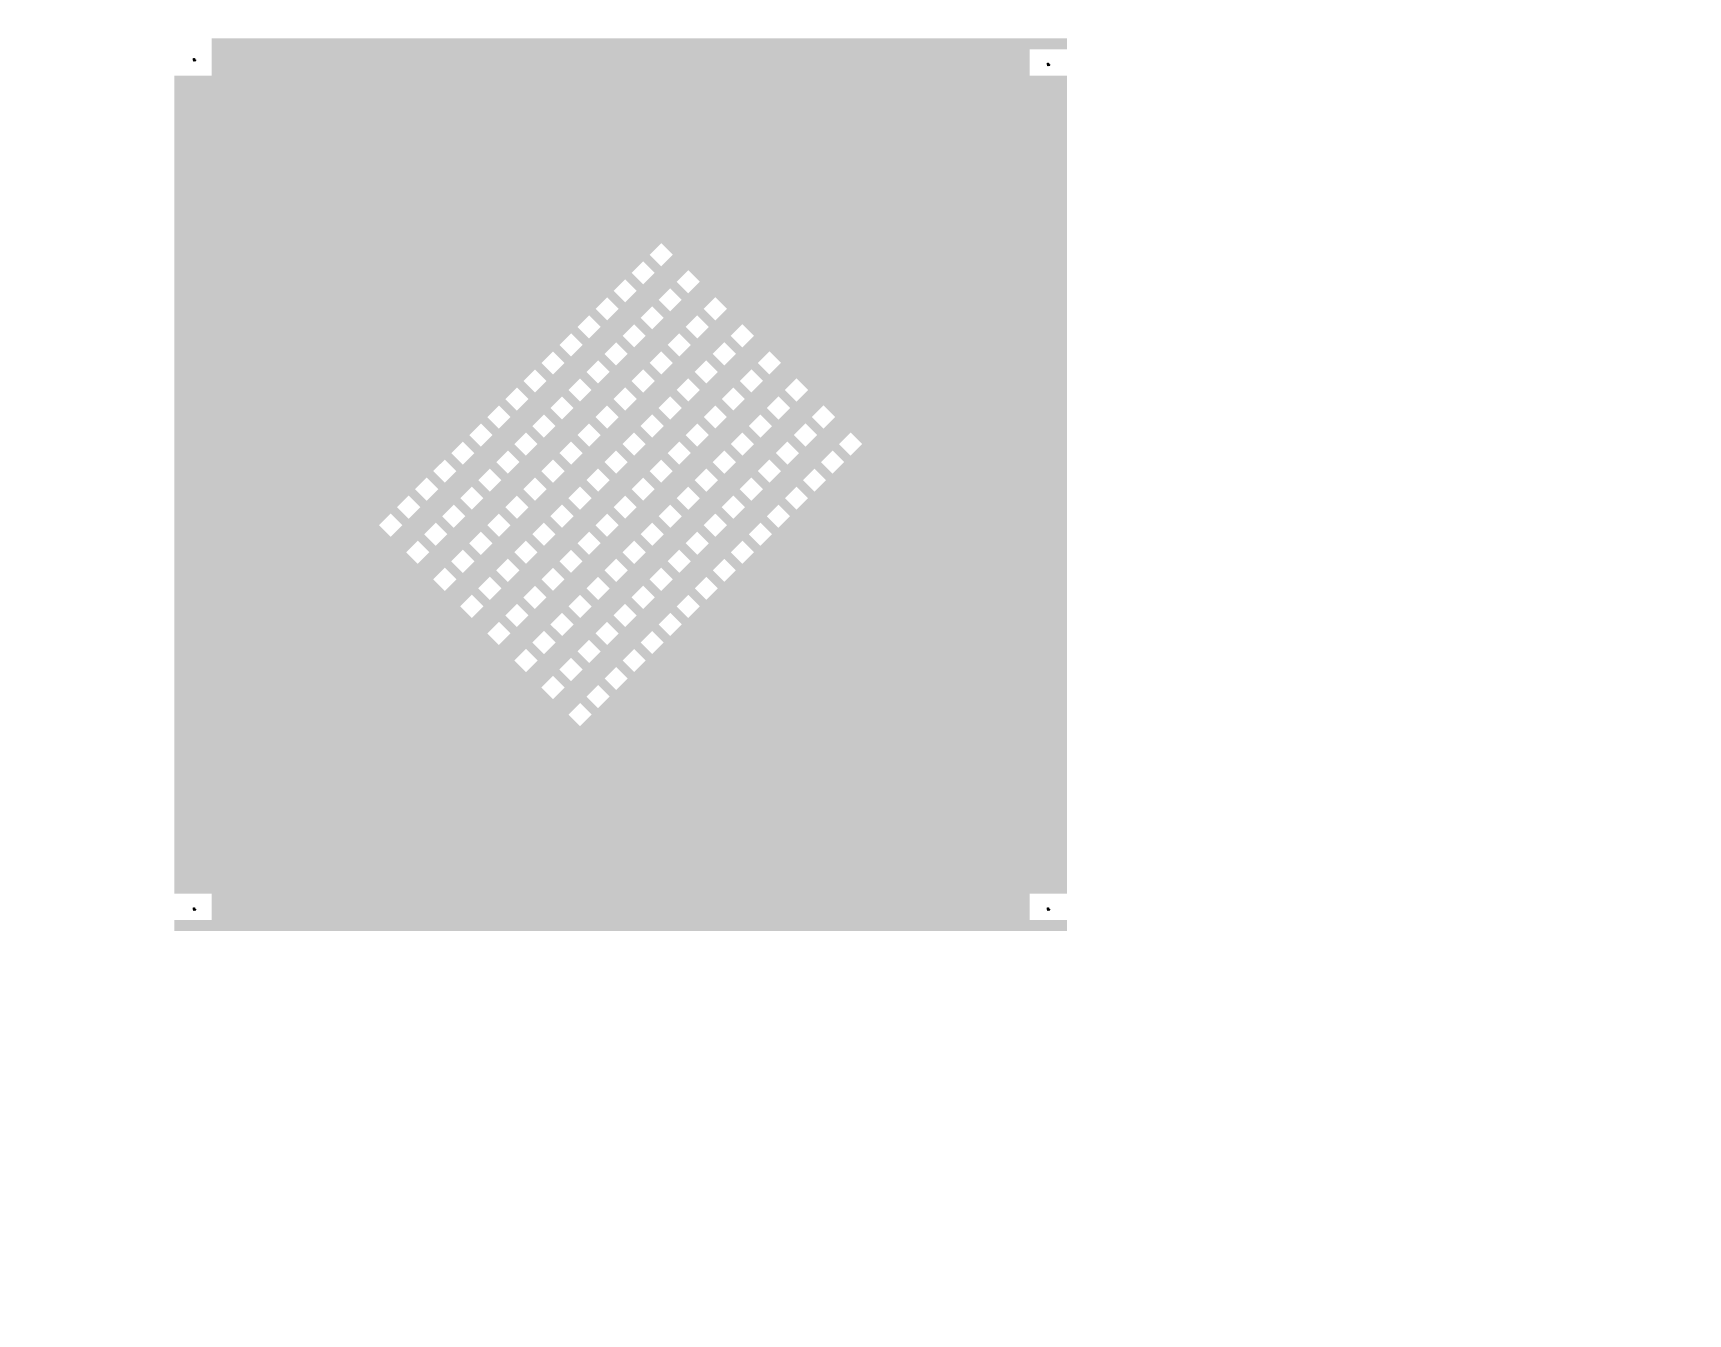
# Model space of a CAD drawing. Header units: inches. Extents: x -55000 to 163233, y -55008 to 54992.
# Drawn here: x -500 to 17667, y -27954 to -13892 of the extents above; entities that cross this region are included whole.
import ezdxf

# ---------------------------------------------------------------- set-up
doc = ezdxf.new("R2010")
doc.units = ezdxf.units.IN
doc.header["$MEASUREMENT"] = 0
doc.linetypes.add('ACAD_ISO07W100', pattern=[3, 0, -3])
doc.layers.get('0').update_dxf_attribs({"color": 20, "linetype": 'ACAD_ISO07W100'})
doc.layers.add('L10D0 Abs', color=4, linetype='Continuous')

# ---------------------------------------------------------------- blocks, each defined once
blk = doc.blocks.new('TUNE')
at = {"layer": 'L10D0 Abs'}
for points in [[(-10, 0), (-10, 12), (-14, 12), (-14, 28), (-10, 28), (-10, 16), (-6, 16), (-6, 28), (-2, 28), (-2, 12), (-6, 12), (-6, 0)], [(4, 0), (4, 6), (2, 6), (2, 14), (4, 14), (4, 8), (6, 8), (6, 14), (8, 14), (8, 6), (6, 6), (6, 0)]]:
    blk.add_lwpolyline(points, close=True, dxfattribs=at)

msp = doc.modelspace()

# ---------------------------------------------------------------- hatches: boundary and pattern name
at = {"layer": 'L10D0 Abs', "transparency": 33554483}
h = msp.add_hatch(color=256, dxfattribs=at)
h.dxf.hatch_style = 1
h.paths.add_polyline_path([(3750.89791, -19097.48737), (3623.61869, -19224.76659), (3496.33947, -19097.48737), (3623.61869, -18970.20815)], flags=16)
h.paths.add_polyline_path([(3948.88781, -18899.49747), (3821.60859, -19026.7767), (3694.32937, -18899.49747), (3821.60859, -18772.21825)], flags=16)
h.paths.add_polyline_path([(3849.89286, -19592.46212), (3722.61364, -19719.74134), (3595.33442, -19592.46212), (3722.61364, -19465.1829)], flags=16)
h.paths.add_polyline_path([(4047.88276, -19394.47222), (3920.60354, -19521.75144), (3793.32432, -19394.47222), (3920.60354, -19267.193)], flags=16)
h.paths.add_polyline_path([(4245.87266, -19196.48232), (4118.59344, -19323.76154), (3991.31422, -19196.48232), (4118.59344, -19069.2031)], flags=16)
h.paths.add_polyline_path([(4443.86256, -18998.49242), (4316.58334, -19125.77164), (4189.30411, -18998.49242), (4316.58334, -18871.2132)], flags=16)
h.paths.add_polyline_path([(4146.87771, -19889.44697), (4019.59849, -20016.72619), (3892.31927, -19889.44697), (4019.59849, -19762.16775)], flags=16)
h.paths.add_polyline_path([(4344.86761, -19691.45707), (4217.58839, -19818.73629), (4090.30917, -19691.45707), (4217.58839, -19564.17785)], flags=16)
h.paths.add_polyline_path([(4542.85751, -19493.46717), (4415.57828, -19620.74639), (4288.29906, -19493.46717), (4415.57828, -19366.18795)], flags=16)
h.paths.add_polyline_path([(4938.8373, -19097.48737), (4811.55808, -19224.76659), (4684.27886, -19097.48737), (4811.55808, -18970.20815)], flags=16)
h.paths.add_polyline_path([(4443.86256, -20186.43182), (4316.58334, -20313.71104), (4189.30411, -20186.43182), (4316.58334, -20059.1526)], flags=16)
h.paths.add_polyline_path([(4641.85245, -19988.44192), (4514.57323, -20115.72114), (4387.29401, -19988.44192), (4514.57323, -19861.1627)], flags=16)
h.paths.add_polyline_path([(4839.84235, -19790.45202), (4712.56313, -19917.73124), (4585.28391, -19790.45202), (4712.56313, -19663.1728)], flags=16)
h.paths.add_polyline_path([(5037.83225, -19592.46212), (4910.55303, -19719.74134), (4783.27381, -19592.46212), (4910.55303, -19465.1829)], flags=16)
h.paths.add_polyline_path([(5235.82215, -19394.47222), (5108.54293, -19521.75144), (4981.26371, -19394.47222), (5108.54293, -19267.193)], flags=16)
h.paths.add_polyline_path([(5433.81205, -19196.48232), (5306.53283, -19323.76154), (5179.25361, -19196.48232), (5306.53283, -19069.2031)], flags=16)
h.paths.add_polyline_path([(4740.8474, -20483.41666), (4613.56818, -20610.69589), (4486.28896, -20483.41666), (4613.56818, -20356.13744)], flags=16)
h.paths.add_polyline_path([(4938.8373, -20285.42677), (4811.55808, -20412.70599), (4684.27886, -20285.42677), (4811.55808, -20158.14755)], flags=16)
h.paths.add_polyline_path([(5136.8272, -20087.43687), (5009.54798, -20214.71609), (4882.26876, -20087.43687), (5009.54798, -19960.15765)], flags=16)
h.paths.add_polyline_path([(5334.8171, -19889.44697), (5207.53788, -20016.72619), (5080.25866, -19889.44697), (5207.53788, -19762.16775)], flags=16)
h.paths.add_polyline_path([(5532.807, -19691.45707), (5405.52778, -19818.73629), (5278.24856, -19691.45707), (5405.52778, -19564.17785)], flags=16)
h.paths.add_polyline_path([(5730.7969, -19493.46717), (5603.51768, -19620.74639), (5476.23846, -19493.46717), (5603.51768, -19366.18795)], flags=16)
h.paths.add_polyline_path([(5433.81205, -20384.42172), (5306.53283, -20511.70094), (5179.25361, -20384.42172), (5306.53283, -20257.14249)], flags=16)
h.paths.add_polyline_path([(5631.80195, -20186.43182), (5504.52273, -20313.71104), (5377.24351, -20186.43182), (5504.52273, -20059.1526)], flags=16)
h.paths.add_polyline_path([(5829.79185, -19988.44192), (5702.51263, -20115.72114), (5575.23341, -19988.44192), (5702.51263, -19861.1627)], flags=16)
h.paths.add_polyline_path([(5235.82215, -20582.41161), (5108.54293, -20709.69083), (4981.26371, -20582.41161), (5108.54293, -20455.13239)], flags=16)
h.paths.add_polyline_path([(4740.8474, -19295.47727), (4613.56818, -19422.75649), (4486.28896, -19295.47727), (4613.56818, -19168.19805)], flags=16)
h.paths.add_polyline_path([(4146.87771, -18701.50758), (4019.59849, -18828.7868), (3892.31927, -18701.50758), (4019.59849, -18574.22836)], flags=16)
h.paths.add_polyline_path([(4344.86761, -18503.51768), (4217.58839, -18630.7969), (4090.30917, -18503.51768), (4217.58839, -18376.23846)], flags=16)
h.paths.add_polyline_path([(4839.84235, -18602.51263), (4712.56313, -18729.79185), (4585.28391, -18602.51263), (4712.56313, -18475.23341)], flags=16)
h.paths.add_polyline_path([(5136.8272, -18899.49747), (5009.54798, -19026.7767), (4882.26876, -18899.49747), (5009.54798, -18772.21825)], flags=16)
h.paths.add_polyline_path([(3552.90801, -19295.47727), (3425.62879, -19422.75649), (3298.34957, -19295.47727), (3425.62879, -19168.19805)], flags=16)
h.paths.add_polyline_path([(5037.83225, -20780.40151), (4910.55303, -20907.68073), (4783.27381, -20780.40151), (4910.55303, -20653.12229)], flags=16)
h.paths.add_polyline_path([(6027.78175, -19790.45202), (5900.50253, -19917.73124), (5773.2233, -19790.45202), (5900.50253, -19663.1728)], flags=16)
h.paths.add_polyline_path([(4542.85751, -18305.52778), (4415.57828, -18432.807), (4288.29906, -18305.52778), (4415.57828, -18178.24856)], flags=16)
h.paths.add_polyline_path([(5334.8171, -21077.38636), (5207.53788, -21204.66558), (5080.25866, -21077.38636), (5207.53788, -20950.10714)], flags=16)
h.paths.add_polyline_path([(5532.807, -20879.39646), (5405.52778, -21006.67568), (5278.24856, -20879.39646), (5405.52778, -20752.11724)], flags=16)
h.paths.add_polyline_path([(5730.7969, -20681.40656), (5603.51768, -20808.68578), (5476.23846, -20681.40656), (5603.51768, -20554.12734)], flags=16)
h.paths.add_polyline_path([(5928.7868, -20483.41666), (5801.50758, -20610.69589), (5674.22836, -20483.41666), (5801.50758, -20356.13744)], flags=16)
h.paths.add_polyline_path([(6126.7767, -20285.42677), (5999.49747, -20412.70599), (5872.21825, -20285.42677), (5999.49747, -20158.14755)], flags=16)
h.paths.add_polyline_path([(6324.76659, -20087.43687), (6197.48737, -20214.71609), (6070.20815, -20087.43687), (6197.48737, -19960.15765)], flags=16)
h.paths.add_polyline_path([(5829.79185, -21176.38131), (5702.51263, -21303.66053), (5575.23341, -21176.38131), (5702.51263, -21049.10209)], flags=16)
h.paths.add_polyline_path([(6027.78175, -20978.39141), (5900.50253, -21105.67063), (5773.2233, -20978.39141), (5900.50253, -20851.11219)], flags=16)
h.paths.add_polyline_path([(6225.77164, -20780.40151), (6098.49242, -20907.68073), (5971.2132, -20780.40151), (6098.49242, -20653.12229)], flags=16)
h.paths.add_polyline_path([(6423.76154, -20582.41161), (6296.48232, -20709.69083), (6169.2031, -20582.41161), (6296.48232, -20455.13239)], flags=16)
h.paths.add_polyline_path([(6621.75144, -20384.42172), (6494.47222, -20511.70094), (6367.193, -20384.42172), (6494.47222, -20257.14249)], flags=16)
h.paths.add_polyline_path([(4740.8474, -18107.53788), (4613.56818, -18234.8171), (4486.28896, -18107.53788), (4613.56818, -17980.25866)], flags=16)
h.paths.add_polyline_path([(4938.8373, -17909.54798), (4811.55808, -18036.8272), (4684.27886, -17909.54798), (4811.55808, -17782.26876)], flags=16)
h.paths.add_polyline_path([(5136.8272, -17711.55808), (5009.54798, -17838.8373), (4882.26876, -17711.55808), (5009.54798, -17584.27886)], flags=16)
h.paths.add_polyline_path([(5334.8171, -17513.56818), (5207.53788, -17640.8474), (5080.25866, -17513.56818), (5207.53788, -17386.28896)], flags=16)
h.paths.add_polyline_path([(5532.807, -17315.57828), (5405.52778, -17442.85751), (5278.24856, -17315.57828), (5405.52778, -17188.29906)], flags=16)
h.paths.add_polyline_path([(5730.7969, -17117.58839), (5603.51768, -17244.86761), (5476.23846, -17117.58839), (5603.51768, -16990.30917)], flags=16)
h.paths.add_polyline_path([(5928.7868, -16919.59849), (5801.50758, -17046.87771), (5674.22836, -16919.59849), (5801.50758, -16792.31927)], flags=16)
h.paths.add_polyline_path([(6126.7767, -16721.60859), (5999.49747, -16848.88781), (5872.21825, -16721.60859), (5999.49747, -16594.32937)], flags=16)
h.paths.add_polyline_path([(6324.76659, -16523.61869), (6197.48737, -16650.89791), (6070.20815, -16523.61869), (6197.48737, -16396.33947)], flags=16)
h.paths.add_polyline_path([(5037.83225, -18404.52273), (4910.55303, -18531.80195), (4783.27381, -18404.52273), (4910.55303, -18277.24351)], flags=16)
h.paths.add_polyline_path([(5235.82215, -18206.53283), (5108.54293, -18333.81205), (4981.26371, -18206.53283), (5108.54293, -18079.25361)], flags=16)
h.paths.add_polyline_path([(5433.81205, -18008.54293), (5306.53283, -18135.82215), (5179.25361, -18008.54293), (5306.53283, -17881.26371)], flags=16)
h.paths.add_polyline_path([(5631.80195, -17810.55303), (5504.52273, -17937.83225), (5377.24351, -17810.55303), (5504.52273, -17683.27381)], flags=16)
h.paths.add_polyline_path([(5829.79185, -17612.56313), (5702.51263, -17739.84235), (5575.23341, -17612.56313), (5702.51263, -17485.28391)], flags=16)
h.paths.add_polyline_path([(6027.78175, -17414.57323), (5900.50253, -17541.85245), (5773.2233, -17414.57323), (5900.50253, -17287.29401)], flags=16)
h.paths.add_polyline_path([(6225.77164, -17216.58334), (6098.49242, -17343.86256), (5971.2132, -17216.58334), (6098.49242, -17089.30411)], flags=16)
h.paths.add_polyline_path([(6423.76154, -17018.59344), (6296.48232, -17145.87266), (6169.2031, -17018.59344), (6296.48232, -16891.31422)], flags=16)
h.paths.add_polyline_path([(6621.75144, -16820.60354), (6494.47222, -16947.88276), (6367.193, -16820.60354), (6494.47222, -16693.32432)], flags=16)
h.paths.add_polyline_path([(5334.8171, -18701.50758), (5207.53788, -18828.7868), (5080.25866, -18701.50758), (5207.53788, -18574.22836)], flags=16)
h.paths.add_polyline_path([(5532.807, -18503.51768), (5405.52778, -18630.7969), (5278.24856, -18503.51768), (5405.52778, -18376.23846)], flags=16)
h.paths.add_polyline_path([(5730.7969, -18305.52778), (5603.51768, -18432.807), (5476.23846, -18305.52778), (5603.51768, -18178.24856)], flags=16)
h.paths.add_polyline_path([(5928.7868, -18107.53788), (5801.50758, -18234.8171), (5674.22836, -18107.53788), (5801.50758, -17980.25866)], flags=16)
h.paths.add_polyline_path([(6126.7767, -17909.54798), (5999.49747, -18036.8272), (5872.21825, -17909.54798), (5999.49747, -17782.26876)], flags=16)
h.paths.add_polyline_path([(6324.76659, -17711.55808), (6197.48737, -17838.8373), (6070.20815, -17711.55808), (6197.48737, -17584.27886)], flags=16)
h.paths.add_polyline_path([(6522.75649, -17513.56818), (6395.47727, -17640.8474), (6268.19805, -17513.56818), (6395.47727, -17386.28896)], flags=16)
h.paths.add_polyline_path([(6720.74639, -17315.57828), (6593.46717, -17442.85751), (6466.18795, -17315.57828), (6593.46717, -17188.29906)], flags=16)
h.paths.add_polyline_path([(6918.73629, -17117.58839), (6791.45707, -17244.86761), (6664.17785, -17117.58839), (6791.45707, -16990.30917)], flags=16)
h.paths.add_polyline_path([(7116.72619, -16919.59849), (6989.44697, -17046.87771), (6862.16775, -16919.59849), (6989.44697, -16792.31927)], flags=16)
h.paths.add_polyline_path([(5631.80195, -18998.49242), (5504.52273, -19125.77164), (5377.24351, -18998.49242), (5504.52273, -18871.2132)], flags=16)
h.paths.add_polyline_path([(5829.79185, -18800.50253), (5702.51263, -18927.78175), (5575.23341, -18800.50253), (5702.51263, -18673.2233)], flags=16)
h.paths.add_polyline_path([(6027.78175, -18602.51263), (5900.50253, -18729.79185), (5773.2233, -18602.51263), (5900.50253, -18475.23341)], flags=16)
h.paths.add_polyline_path([(6225.77164, -18404.52273), (6098.49242, -18531.80195), (5971.2132, -18404.52273), (6098.49242, -18277.24351)], flags=16)
h.paths.add_polyline_path([(6423.76154, -18206.53283), (6296.48232, -18333.81205), (6169.2031, -18206.53283), (6296.48232, -18079.25361)], flags=16)
h.paths.add_polyline_path([(6621.75144, -18008.54293), (6494.47222, -18135.82215), (6367.193, -18008.54293), (6494.47222, -17881.26371)], flags=16)
h.paths.add_polyline_path([(6819.74134, -17810.55303), (6692.46212, -17937.83225), (6565.1829, -17810.55303), (6692.46212, -17683.27381)], flags=16)
h.paths.add_polyline_path([(7017.73124, -17612.56313), (6890.45202, -17739.84235), (6763.1728, -17612.56313), (6890.45202, -17485.28391)], flags=16)
h.paths.add_polyline_path([(7215.72114, -17414.57323), (7088.44192, -17541.85245), (6961.1627, -17414.57323), (7088.44192, -17287.29401)], flags=16)
h.paths.add_polyline_path([(7413.71104, -17216.58334), (7286.43182, -17343.86256), (7159.1526, -17216.58334), (7286.43182, -17089.30411)], flags=16)
h.paths.add_polyline_path([(5928.7868, -19295.47727), (5801.50758, -19422.75649), (5674.22836, -19295.47727), (5801.50758, -19168.19805)], flags=16)
h.paths.add_polyline_path([(6126.7767, -19097.48737), (5999.49747, -19224.76659), (5872.21825, -19097.48737), (5999.49747, -18970.20815)], flags=16)
h.paths.add_polyline_path([(6324.76659, -18899.49747), (6197.48737, -19026.7767), (6070.20815, -18899.49747), (6197.48737, -18772.21825)], flags=16)
h.paths.add_polyline_path([(6522.75649, -18701.50758), (6395.47727, -18828.7868), (6268.19805, -18701.50758), (6395.47727, -18574.22836)], flags=16)
h.paths.add_polyline_path([(6720.74639, -18503.51768), (6593.46717, -18630.7969), (6466.18795, -18503.51768), (6593.46717, -18376.23846)], flags=16)
h.paths.add_polyline_path([(6918.73629, -18305.52778), (6791.45707, -18432.807), (6664.17785, -18305.52778), (6791.45707, -18178.24856)], flags=16)
h.paths.add_polyline_path([(7116.72619, -18107.53788), (6989.44697, -18234.8171), (6862.16775, -18107.53788), (6989.44697, -17980.25866)], flags=16)
h.paths.add_polyline_path([(7314.71609, -17909.54798), (7187.43687, -18036.8272), (7060.15765, -17909.54798), (7187.43687, -17782.26876)], flags=16)
h.paths.add_polyline_path([(7512.70599, -17711.55808), (7385.42677, -17838.8373), (7258.14755, -17711.55808), (7385.42677, -17584.27886)], flags=16)
h.paths.add_polyline_path([(7710.69589, -17513.56818), (7583.41666, -17640.8474), (7456.13744, -17513.56818), (7583.41666, -17386.28896)], flags=16)
h.paths.add_polyline_path([(6225.77164, -19592.46212), (6098.49242, -19719.74134), (5971.2132, -19592.46212), (6098.49242, -19465.1829)], flags=16)
h.paths.add_polyline_path([(6423.76154, -19394.47222), (6296.48232, -19521.75144), (6169.2031, -19394.47222), (6296.48232, -19267.193)], flags=16)
h.paths.add_polyline_path([(6621.75144, -19196.48232), (6494.47222, -19323.76154), (6367.193, -19196.48232), (6494.47222, -19069.2031)], flags=16)
h.paths.add_polyline_path([(6819.74134, -18998.49242), (6692.46212, -19125.77164), (6565.1829, -18998.49242), (6692.46212, -18871.2132)], flags=16)
h.paths.add_polyline_path([(7017.73124, -18800.50253), (6890.45202, -18927.78175), (6763.1728, -18800.50253), (6890.45202, -18673.2233)], flags=16)
h.paths.add_polyline_path([(7215.72114, -18602.51263), (7088.44192, -18729.79185), (6961.1627, -18602.51263), (7088.44192, -18475.23341)], flags=16)
h.paths.add_polyline_path([(7413.71104, -18404.52273), (7286.43182, -18531.80195), (7159.1526, -18404.52273), (7286.43182, -18277.24351)], flags=16)
h.paths.add_polyline_path([(7611.70094, -18206.53283), (7484.42172, -18333.81205), (7357.14249, -18206.53283), (7484.42172, -18079.25361)], flags=16)
h.paths.add_polyline_path([(7809.69083, -18008.54293), (7682.41161, -18135.82215), (7555.13239, -18008.54293), (7682.41161, -17881.26371)], flags=16)
h.paths.add_polyline_path([(8007.68073, -17810.55303), (7880.40151, -17937.83225), (7753.12229, -17810.55303), (7880.40151, -17683.27381)], flags=16)
h.paths.add_polyline_path([(6522.75649, -19889.44697), (6395.47727, -20016.72619), (6268.19805, -19889.44697), (6395.47727, -19762.16775)], flags=16)
h.paths.add_polyline_path([(6720.74639, -19691.45707), (6593.46717, -19818.73629), (6466.18795, -19691.45707), (6593.46717, -19564.17785)], flags=16)
h.paths.add_polyline_path([(6918.73629, -19493.46717), (6791.45707, -19620.74639), (6664.17785, -19493.46717), (6791.45707, -19366.18795)], flags=16)
h.paths.add_polyline_path([(7116.72619, -19295.47727), (6989.44697, -19422.75649), (6862.16775, -19295.47727), (6989.44697, -19168.19805)], flags=16)
h.paths.add_polyline_path([(7314.71609, -19097.48737), (7187.43687, -19224.76659), (7060.15765, -19097.48737), (7187.43687, -18970.20815)], flags=16)
h.paths.add_polyline_path([(7512.70599, -18899.49747), (7385.42677, -19026.7767), (7258.14755, -18899.49747), (7385.42677, -18772.21825)], flags=16)
h.paths.add_polyline_path([(7710.69589, -18701.50758), (7583.41666, -18828.7868), (7456.13744, -18701.50758), (7583.41666, -18574.22836)], flags=16)
h.paths.add_polyline_path([(7908.68578, -18503.51768), (7781.40656, -18630.7969), (7654.12734, -18503.51768), (7781.40656, -18376.23846)], flags=16)
h.paths.add_polyline_path([(8106.67568, -18305.52778), (7979.39646, -18432.807), (7852.11724, -18305.52778), (7979.39646, -18178.24856)], flags=16)
h.paths.add_polyline_path([(8304.66558, -18107.53788), (8177.38636, -18234.8171), (8050.10714, -18107.53788), (8177.38636, -17980.25866)], flags=16)
h.paths.add_polyline_path([(6819.74134, -20186.43182), (6692.46212, -20313.71104), (6565.1829, -20186.43182), (6692.46212, -20059.1526)], flags=16)
h.paths.add_polyline_path([(7017.73124, -19988.44192), (6890.45202, -20115.72114), (6763.1728, -19988.44192), (6890.45202, -19861.1627)], flags=16)
h.paths.add_polyline_path([(7215.72114, -19790.45202), (7088.44192, -19917.73124), (6961.1627, -19790.45202), (7088.44192, -19663.1728)], flags=16)
h.paths.add_polyline_path([(7413.71104, -19592.46212), (7286.43182, -19719.74134), (7159.1526, -19592.46212), (7286.43182, -19465.1829)], flags=16)
h.paths.add_polyline_path([(7611.70094, -19394.47222), (7484.42172, -19521.75144), (7357.14249, -19394.47222), (7484.42172, -19267.193)], flags=16)
h.paths.add_polyline_path([(7809.69083, -19196.48232), (7682.41161, -19323.76154), (7555.13239, -19196.48232), (7682.41161, -19069.2031)], flags=16)
h.paths.add_polyline_path([(8007.68073, -18998.49242), (7880.40151, -19125.77164), (7753.12229, -18998.49242), (7880.40151, -18871.2132)], flags=16)
h.paths.add_polyline_path([(8205.67063, -18800.50253), (8078.39141, -18927.78175), (7951.11219, -18800.50253), (8078.39141, -18673.2233)], flags=16)
h.paths.add_polyline_path([(8403.66053, -18602.51263), (8276.38131, -18729.79185), (8149.10209, -18602.51263), (8276.38131, -18475.23341)], flags=16)
h.paths.add_polyline_path([(8601.65043, -18404.52273), (8474.37121, -18531.80195), (8347.09199, -18404.52273), (8474.37121, -18277.24351)], flags=16)
h.paths.add_polyline_path([(6819.74134, -16622.61364), (6692.46212, -16749.89286), (6565.1829, -16622.61364), (6692.46212, -16495.33442)], flags=16)
h.paths.add_polyline_path([(6522.75649, -16325.62879), (6395.47727, -16452.90801), (6268.19805, -16325.62879), (6395.47727, -16198.34957)], flags=16)
h.paths.add_polyline_path([(4641.85245, -18800.50253), (4514.57323, -18927.78175), (4387.29401, -18800.50253), (4514.57323, -18673.2233)], flags=16)
h.paths.add_polyline_path([(5631.80195, -21374.37121), (5504.52273, -21501.65043), (5377.24351, -21374.37121), (5504.52273, -21247.09199)], flags=16)
h.paths.add_polyline_path([(1050, -23340), (1460, -23340), (1460, -23630), (1050, -23630), (1050, -23750), (10850, -23750), (10850, -23630), (10440, -23630), (10440, -23340), (10850, -23340), (10850, -14360), (10440, -14360), (10440, -14070), (10850, -14070), (10850, -13950), (1460, -13950), (1460, -14360), (1050, -14360)])

# ---------------------------------------------------------------- linework, layer by layer
msp.add_circle((-19.81589, 126.61364), 50874.56217)

# ---------------------------------------------------------------- block references
for p in [(1275, -14200), (10650, -14250), (1275, -23525), (10650, -23525)]:
    msp.add_blockref('TUNE', p)

doc.saveas('drawing.dxf')
